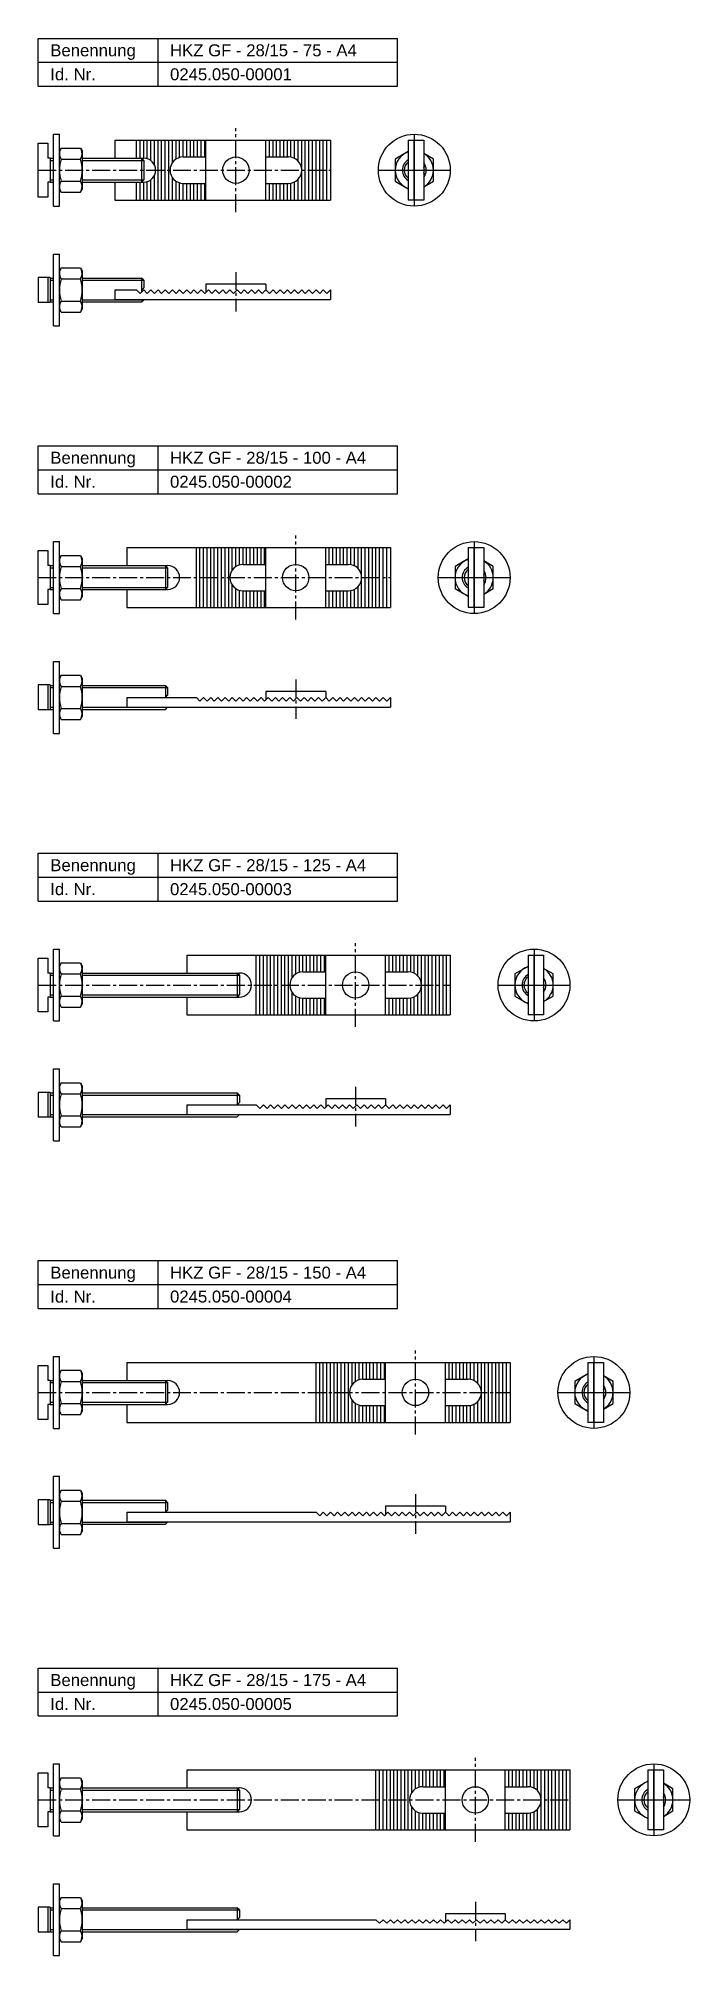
# Model space of a CAD drawing. Header units: millimetres. Extents: x 77 to 349, y 2136 to 2936.
import ezdxf

# ---------------------------------------------------------------- set-up
doc = ezdxf.new("R2010")
doc.units = ezdxf.units.MM
doc.header["$LTSCALE"] = 10
doc.linetypes.add('MITTE2', pattern=[1.125, 0.75, -0.125, 0.125, -0.125])
doc.layers.add('HALFEN', color=2, linetype='CONTINUOUS')
doc.styles.add('ARIAL50', font='ARIAL.TTF', dxfattribs={"height": 5})

msp = doc.modelspace()

# ---------------------------------------------------------------- linework, layer by layer
at = {"layer": 'HALFEN'}
for p, q in [((77.25, 2936.25), (227.25, 2936.25)), ((77.25, 2916.25), (77.25, 2936.25)), ((127.25, 2916.25), (127.25, 2936.25)), ((227.25, 2916.25), (227.25, 2936.25)), ((77.25, 2926.25), (227.25, 2926.25)), ((77.25, 2916.25), (227.25, 2916.25)), ((83.55, 2896.25), (86.05, 2896.25)), ((83.55, 2866.25), (83.55, 2896.25)), ((86.05, 2866.25), (86.05, 2896.25)), ((77.25, 2870), (77.25, 2892.5)), ((77.25, 2892.5), (81.25, 2892.5)), ((81.25, 2892.5), (81.25, 2886.25)), ((86.77, 2890.49), (86.05, 2889.25)), ((86.77, 2890.49), (94.83, 2890.49)), ((94.83, 2890.49), (95.55, 2889.25)), ((95.55, 2889.25), (95.55, 2873.25)), ((109.25, 2893.75), (199.25, 2893.75)), ((109.25, 2893.75), (109.25, 2886.25)), ((118.25, 2886.25), (118.25, 2893.75)), ((119.75, 2886.25), (119.75, 2893.75)), ((121.25, 2886.25), (121.25, 2893.75)), ((122.75, 2886.02), (122.75, 2893.75)), ((124.25, 2885.25), (124.25, 2893.75)), ((125.75, 2883.43), (125.75, 2893.75)), ((127.25, 2868.75), (127.25, 2893.75)), ((128.75, 2868.75), (128.75, 2893.75)), ((130.25, 2868.75), (130.25, 2893.75)), ((131.75, 2868.75), (131.75, 2893.75)), ((133.25, 2884.41), (133.25, 2893.75)), ((134.75, 2885.86), (134.75, 2893.75)), ((136.25, 2886.54), (136.25, 2893.75)), ((137.75, 2886.75), (137.75, 2893.75)), ((139.25, 2886.75), (139.25, 2893.75)), ((140.75, 2886.75), (140.75, 2893.75)), ((142.25, 2886.75), (142.25, 2893.75)), ((143.75, 2886.75), (143.75, 2893.75)), ((145.25, 2886.75), (145.25, 2893.75)), ((146.75, 2886.75), (146.75, 2893.75)), ((147.25, 2868.75), (147.25, 2893.75)), ((172.25, 2868.75), (172.25, 2893.75)), ((173.75, 2886.75), (173.75, 2893.75)), ((175.25, 2886.75), (175.25, 2893.75)), ((176.75, 2886.75), (176.75, 2893.75)), ((178.25, 2886.75), (178.25, 2893.75)), ((179.75, 2886.75), (179.75, 2893.75)), ((181.25, 2886.75), (181.25, 2893.75)), ((182.75, 2886.66), (182.75, 2893.75)), ((184.25, 2886.15), (184.25, 2893.75)), ((185.75, 2885.02), (185.75, 2893.75)), ((187.25, 2868.75), (187.25, 2893.75)), ((188.75, 2868.75), (188.75, 2893.75)), ((190.25, 2868.75), (190.25, 2893.75)), ((191.75, 2868.75), (191.75, 2893.75)), ((193.25, 2868.75), (193.25, 2893.75)), ((194.75, 2868.75), (194.75, 2893.75)), ((196.25, 2868.75), (196.25, 2893.75)), ((197.75, 2868.75), (197.75, 2893.75)), ((199.25, 2893.75), (199.25, 2868.75)), ((231.75, 2893.75), (231.75, 2868.75)), ((231.75, 2893.75), (238.25, 2893.75)), ((234.25, 2868.75), (234.25, 2893.75)), ((238.25, 2893.75), (238.25, 2868.75)), ((82.25, 2886.25), (81.25, 2886.25)), ((82.25, 2886.25), (82.25, 2876.25)), ((82.25, 2886.25), (83.55, 2886.25)), ((86.77, 2885.87), (94.83, 2885.87)), ((95.55, 2886.25), (121.25, 2886.25)), ((121.25, 2885.33), (120.33, 2886.25)), ((120.33, 2886.25), (120.33, 2876.25)), ((121.25, 2885.33), (121.25, 2877.17)), ((137.75, 2886.75), (147.25, 2886.75)), ((172.25, 2886.75), (181.75, 2886.75)), ((82.25, 2876.25), (81.25, 2876.25)), ((81.25, 2876.25), (81.25, 2870)), ((82.25, 2876.25), (83.55, 2876.25)), ((86.77, 2872.01), (86.05, 2873.25)), ((86.77, 2876.63), (94.83, 2876.63)), ((86.77, 2872.01), (94.83, 2872.01)), ((94.83, 2872.01), (95.55, 2873.25)), ((95.55, 2876.25), (121.25, 2876.25)), ((109.25, 2876.25), (109.25, 2868.75)), ((118.25, 2868.75), (118.25, 2876.25)), ((119.75, 2868.75), (119.75, 2876.25)), ((120.33, 2876.25), (121.25, 2877.17)), ((121.25, 2868.75), (121.25, 2876.25)), ((122.75, 2868.75), (122.75, 2876.48)), ((124.25, 2868.75), (124.25, 2877.25)), ((125.75, 2868.75), (125.75, 2879.07)), ((133.25, 2868.75), (133.25, 2878.09)), ((134.75, 2868.75), (134.75, 2876.64)), ((136.25, 2868.75), (136.25, 2875.96)), ((137.75, 2875.75), (147.25, 2875.75)), ((137.75, 2868.75), (137.75, 2875.75)), ((139.25, 2868.75), (139.25, 2875.75)), ((140.75, 2868.75), (140.75, 2875.75)), ((142.25, 2868.75), (142.25, 2875.75)), ((143.75, 2868.75), (143.75, 2875.75)), ((145.25, 2868.75), (145.25, 2875.75)), ((146.75, 2868.75), (146.75, 2875.75)), ((172.25, 2875.75), (181.75, 2875.75)), ((173.75, 2868.75), (173.75, 2875.75)), ((175.25, 2868.75), (175.25, 2875.75)), ((176.75, 2868.75), (176.75, 2875.75)), ((178.25, 2868.75), (178.25, 2875.75)), ((179.75, 2868.75), (179.75, 2875.75)), ((181.25, 2868.75), (181.25, 2875.75)), ((182.75, 2868.75), (182.75, 2875.84)), ((184.25, 2868.75), (184.25, 2876.35)), ((185.75, 2868.75), (185.75, 2877.48)), ((81.25, 2870), (77.25, 2870)), ((83.55, 2866.25), (86.05, 2866.25)), ((109.25, 2868.75), (199.25, 2868.75)), ((238.25, 2868.75), (231.75, 2868.75)), ((83.55, 2816.25), (83.55, 2846.25)), ((83.55, 2846.25), (86.05, 2846.25)), ((86.05, 2816.25), (86.05, 2846.25)), ((86.77, 2840.49), (86.05, 2839.25)), ((86.77, 2840.49), (94.83, 2840.49)), ((94.83, 2840.49), (95.55, 2839.25)), ((82.25, 2836.45), (77.25, 2836.45)), ((77.25, 2836.45), (77.25, 2826.05)), ((81.25, 2836.45), (81.25, 2826.05)), ((82.25, 2836.45), (82.25, 2826.05)), ((82.25, 2836.25), (83.55, 2836.25)), ((86.77, 2835.87), (94.83, 2835.87)), ((95.55, 2839.25), (95.55, 2823.25)), ((95.55, 2836.25), (120.33, 2836.25)), ((120.33, 2836.25), (120.33, 2830.33)), ((121.25, 2835.33), (120.33, 2836.25)), ((120.33, 2831.25), (121.25, 2832.17)), ((121.25, 2835.33), (121.25, 2832.17)), ((172.25, 2833.75), (147.25, 2833.75)), ((147.25, 2833.75), (147.25, 2830.25)), ((172.25, 2833.75), (172.25, 2831.25)), ((82.25, 2826.05), (77.25, 2826.05)), ((82.25, 2826.25), (83.55, 2826.25)), ((86.77, 2826.63), (94.83, 2826.63)), ((95.55, 2826.25), (120.33, 2826.25)), ((109.25, 2831.25), (118.25, 2831.25)), ((109.25, 2831.25), (109.25, 2827.25)), ((109.25, 2827.25), (199.25, 2827.25)), ((119.75, 2829.75), (118.25, 2831.25)), ((121.25, 2831.25), (119.75, 2829.75)), ((120.33, 2826.25), (121.25, 2827.17)), ((122.75, 2829.75), (121.25, 2831.25)), ((121.25, 2827.17), (121.25, 2827.25)), ((124.25, 2831.25), (122.75, 2829.75)), ((125.75, 2829.75), (124.25, 2831.25)), ((127.25, 2831.25), (125.75, 2829.75)), ((128.75, 2829.75), (127.25, 2831.25)), ((130.25, 2831.25), (128.75, 2829.75)), ((131.75, 2829.75), (130.25, 2831.25)), ((133.25, 2831.25), (131.75, 2829.75)), ((134.75, 2829.75), (133.25, 2831.25)), ((136.25, 2831.25), (134.75, 2829.75)), ((137.75, 2829.75), (136.25, 2831.25)), ((139.25, 2831.25), (137.75, 2829.75)), ((140.75, 2829.75), (139.25, 2831.25)), ((142.25, 2831.25), (140.75, 2829.75)), ((143.75, 2829.75), (142.25, 2831.25)), ((145.25, 2831.25), (143.75, 2829.75)), ((146.75, 2829.75), (145.25, 2831.25)), ((148.25, 2831.25), (146.75, 2829.75)), ((149.75, 2829.75), (148.25, 2831.25)), ((151.25, 2831.25), (149.75, 2829.75)), ((152.75, 2829.75), (151.25, 2831.25)), ((154.25, 2831.25), (152.75, 2829.75)), ((155.75, 2829.75), (154.25, 2831.25)), ((157.25, 2831.25), (155.75, 2829.75)), ((158.75, 2829.75), (157.25, 2831.25)), ((160.25, 2831.25), (158.75, 2829.75)), ((161.75, 2829.75), (160.25, 2831.25)), ((163.25, 2831.25), (161.75, 2829.75)), ((164.75, 2829.75), (163.25, 2831.25)), ((166.25, 2831.25), (164.75, 2829.75)), ((167.75, 2829.75), (166.25, 2831.25)), ((169.25, 2831.25), (167.75, 2829.75)), ((170.75, 2829.75), (169.25, 2831.25)), ((172.25, 2831.25), (170.75, 2829.75)), ((173.75, 2829.75), (172.25, 2831.25)), ((175.25, 2831.25), (173.75, 2829.75)), ((176.75, 2829.75), (175.25, 2831.25)), ((178.25, 2831.25), (176.75, 2829.75)), ((179.75, 2829.75), (178.25, 2831.25)), ((181.25, 2831.25), (179.75, 2829.75)), ((182.75, 2829.75), (181.25, 2831.25)), ((184.25, 2831.25), (182.75, 2829.75)), ((185.75, 2829.75), (184.25, 2831.25)), ((187.25, 2831.25), (185.75, 2829.75)), ((188.75, 2829.75), (187.25, 2831.25)), ((190.25, 2831.25), (188.75, 2829.75)), ((191.75, 2829.75), (190.25, 2831.25)), ((193.25, 2831.25), (191.75, 2829.75)), ((194.75, 2829.75), (193.25, 2831.25)), ((196.25, 2831.25), (194.75, 2829.75)), ((197.75, 2829.75), (196.25, 2831.25)), ((199.25, 2831.25), (197.75, 2829.75)), ((199.25, 2831.25), (199.25, 2827.25)), ((83.55, 2816.25), (86.05, 2816.25)), ((86.77, 2822.01), (86.05, 2823.25)), ((86.77, 2822.01), (94.83, 2822.01)), ((94.83, 2822.01), (95.55, 2823.25)), ((77.25, 2766.25), (227.25, 2766.25)), ((77.25, 2746.25), (77.25, 2766.25)), ((127.25, 2746.25), (127.25, 2766.25)), ((227.25, 2746.25), (227.25, 2766.25)), ((77.25, 2756.25), (227.25, 2756.25)), ((77.25, 2746.25), (227.25, 2746.25)), ((77.25, 2700), (77.25, 2722.5)), ((77.25, 2722.5), (81.25, 2722.5)), ((81.25, 2722.5), (81.25, 2716.25)), ((83.55, 2696.25), (83.55, 2726.25)), ((83.55, 2726.25), (86.05, 2726.25)), ((86.05, 2696.25), (86.05, 2726.25)), ((86.77, 2720.49), (86.05, 2719.25)), ((86.77, 2720.49), (94.83, 2720.49)), ((94.83, 2720.49), (95.55, 2719.25)), ((114.25, 2723.75), (224.25, 2723.75)), ((114.25, 2723.75), (114.25, 2716.25)), ((143.25, 2698.75), (143.25, 2723.75)), ((144.75, 2698.75), (144.75, 2723.75)), ((146.25, 2698.75), (146.25, 2723.75)), ((147.75, 2698.75), (147.75, 2723.75)), ((149.25, 2698.75), (149.25, 2723.75)), ((150.75, 2698.75), (150.75, 2723.75)), ((152.25, 2698.75), (152.25, 2723.75)), ((153.75, 2698.75), (153.75, 2723.75)), ((155.25, 2698.75), (155.25, 2723.75)), ((156.75, 2698.75), (156.75, 2723.75)), ((158.25, 2714.41), (158.25, 2723.75)), ((159.75, 2715.86), (159.75, 2723.75)), ((161.25, 2716.54), (161.25, 2723.75)), ((162.75, 2716.75), (162.75, 2723.75)), ((164.25, 2716.75), (164.25, 2723.75)), ((165.75, 2716.75), (165.75, 2723.75)), ((167.25, 2716.75), (167.25, 2723.75)), ((168.75, 2716.75), (168.75, 2723.75)), ((170.25, 2716.75), (170.25, 2723.75)), ((171.75, 2716.75), (171.75, 2723.75)), ((172.25, 2698.75), (172.25, 2723.75)), ((197.25, 2698.75), (197.25, 2723.75)), ((198.75, 2716.75), (198.75, 2723.75)), ((200.25, 2716.75), (200.25, 2723.75)), ((201.75, 2716.75), (201.75, 2723.75)), ((203.25, 2716.75), (203.25, 2723.75)), ((204.75, 2716.75), (204.75, 2723.75)), ((206.25, 2716.75), (206.25, 2723.75)), ((207.75, 2716.66), (207.75, 2723.75)), ((209.25, 2716.15), (209.25, 2723.75)), ((210.75, 2715.02), (210.75, 2723.75)), ((212.25, 2698.75), (212.25, 2723.75)), ((213.75, 2698.75), (213.75, 2723.75)), ((215.25, 2698.75), (215.25, 2723.75)), ((216.75, 2698.75), (216.75, 2723.75)), ((218.25, 2698.75), (218.25, 2723.75)), ((219.75, 2698.75), (219.75, 2723.75)), ((221.25, 2698.75), (221.25, 2723.75)), ((222.75, 2698.75), (222.75, 2723.75)), ((224.25, 2723.75), (224.25, 2698.75)), ((256.75, 2723.75), (263.25, 2723.75)), ((256.75, 2723.75), (256.75, 2698.75)), ((259.25, 2698.75), (259.25, 2723.75)), ((263.25, 2723.75), (263.25, 2698.75)), ((82.25, 2716.25), (81.25, 2716.25)), ((82.25, 2716.25), (83.55, 2716.25)), ((82.25, 2716.25), (82.25, 2706.25)), ((86.77, 2715.87), (94.83, 2715.87)), ((95.55, 2719.25), (95.55, 2703.25)), ((95.55, 2716.25), (131.25, 2716.25)), ((131.25, 2715.33), (130.33, 2716.25)), ((130.33, 2716.25), (130.33, 2706.25)), ((131.25, 2715.33), (131.25, 2707.17)), ((162.75, 2716.75), (172.25, 2716.75)), ((197.25, 2716.75), (206.75, 2716.75)), ((81.25, 2706.25), (81.25, 2700)), ((82.25, 2706.25), (81.25, 2706.25)), ((82.25, 2706.25), (83.55, 2706.25)), ((86.77, 2706.63), (94.83, 2706.63)), ((95.55, 2706.25), (131.25, 2706.25)), ((114.25, 2706.25), (114.25, 2698.75)), ((130.33, 2706.25), (131.25, 2707.17)), ((158.25, 2698.75), (158.25, 2708.09)), ((159.75, 2698.75), (159.75, 2706.64)), ((161.25, 2698.75), (161.25, 2705.96)), ((162.75, 2705.75), (172.25, 2705.75)), ((162.75, 2698.75), (162.75, 2705.75)), ((164.25, 2698.75), (164.25, 2705.75)), ((165.75, 2698.75), (165.75, 2705.75)), ((167.25, 2698.75), (167.25, 2705.75)), ((168.75, 2698.75), (168.75, 2705.75)), ((170.25, 2698.75), (170.25, 2705.75)), ((171.75, 2698.75), (171.75, 2705.75)), ((197.25, 2705.75), (206.75, 2705.75)), ((198.75, 2698.75), (198.75, 2705.75)), ((200.25, 2698.75), (200.25, 2705.75)), ((201.75, 2698.75), (201.75, 2705.75)), ((203.25, 2698.75), (203.25, 2705.75)), ((204.75, 2698.75), (204.75, 2705.75)), ((206.25, 2698.75), (206.25, 2705.75)), ((207.75, 2698.75), (207.75, 2705.84)), ((209.25, 2698.75), (209.25, 2706.35)), ((210.75, 2698.75), (210.75, 2707.48)), ((81.25, 2700), (77.25, 2700)), ((83.55, 2696.25), (86.05, 2696.25)), ((86.77, 2702.01), (86.05, 2703.25)), ((86.77, 2702.01), (94.83, 2702.01)), ((94.83, 2702.01), (95.55, 2703.25)), ((114.25, 2698.75), (224.25, 2698.75)), ((263.25, 2698.75), (256.75, 2698.75)), ((83.55, 2646.25), (83.55, 2676.25)), ((83.55, 2676.25), (86.05, 2676.25)), ((86.05, 2646.25), (86.05, 2676.25)), ((77.25, 2666.45), (77.25, 2656.05)), ((82.25, 2666.45), (77.25, 2666.45)), ((81.25, 2666.45), (81.25, 2656.05)), ((82.25, 2666.45), (82.25, 2656.05)), ((82.25, 2666.25), (83.55, 2666.25)), ((86.77, 2670.49), (86.05, 2669.25)), ((86.77, 2670.49), (94.83, 2670.49)), ((86.77, 2665.87), (94.83, 2665.87)), ((94.83, 2670.49), (95.55, 2669.25)), ((95.55, 2669.25), (95.55, 2653.25)), ((95.55, 2666.25), (130.33, 2666.25)), ((130.33, 2666.25), (130.33, 2661.25)), ((131.25, 2665.33), (130.33, 2666.25)), ((131.25, 2665.33), (131.25, 2662.17)), ((82.25, 2656.05), (77.25, 2656.05)), ((82.25, 2656.25), (83.55, 2656.25)), ((86.77, 2656.63), (94.83, 2656.63)), ((95.55, 2656.25), (130.33, 2656.25)), ((114.25, 2661.25), (143.25, 2661.25)), ((114.25, 2661.25), (114.25, 2657.25)), ((114.25, 2657.25), (224.25, 2657.25)), ((130.33, 2661.25), (131.25, 2662.17)), ((130.33, 2656.25), (131.25, 2657.17)), ((131.25, 2657.17), (131.25, 2657.25)), ((144.75, 2659.75), (143.25, 2661.25)), ((146.25, 2661.25), (144.75, 2659.75)), ((147.75, 2659.75), (146.25, 2661.25)), ((149.25, 2661.25), (147.75, 2659.75)), ((150.75, 2659.75), (149.25, 2661.25)), ((152.25, 2661.25), (150.75, 2659.75)), ((153.75, 2659.75), (152.25, 2661.25)), ((155.25, 2661.25), (153.75, 2659.75)), ((156.75, 2659.75), (155.25, 2661.25)), ((158.25, 2661.25), (156.75, 2659.75)), ((159.75, 2659.75), (158.25, 2661.25)), ((161.25, 2661.25), (159.75, 2659.75)), ((162.75, 2659.75), (161.25, 2661.25)), ((164.25, 2661.25), (162.75, 2659.75)), ((165.75, 2659.75), (164.25, 2661.25)), ((167.25, 2661.25), (165.75, 2659.75)), ((168.75, 2659.75), (167.25, 2661.25)), ((170.25, 2661.25), (168.75, 2659.75)), ((171.75, 2659.75), (170.25, 2661.25)), ((173.25, 2661.25), (171.75, 2659.75)), ((197.25, 2663.75), (172.25, 2663.75)), ((172.25, 2663.75), (172.25, 2660.25)), ((174.75, 2659.75), (173.25, 2661.25)), ((176.25, 2661.25), (174.75, 2659.75)), ((177.75, 2659.75), (176.25, 2661.25)), ((179.25, 2661.25), (177.75, 2659.75)), ((180.75, 2659.75), (179.25, 2661.25)), ((182.25, 2661.25), (180.75, 2659.75)), ((183.75, 2659.75), (182.25, 2661.25)), ((185.25, 2661.25), (183.75, 2659.75)), ((186.75, 2659.75), (185.25, 2661.25)), ((188.25, 2661.25), (186.75, 2659.75)), ((189.75, 2659.75), (188.25, 2661.25)), ((191.25, 2661.25), (189.75, 2659.75)), ((192.75, 2659.75), (191.25, 2661.25)), ((194.25, 2661.25), (192.75, 2659.75)), ((195.75, 2659.75), (194.25, 2661.25)), ((197.25, 2661.25), (195.75, 2659.75)), ((197.25, 2663.75), (197.25, 2661.25)), ((198.75, 2659.75), (197.25, 2661.25)), ((200.25, 2661.25), (198.75, 2659.75)), ((201.75, 2659.75), (200.25, 2661.25)), ((203.25, 2661.25), (201.75, 2659.75)), ((204.75, 2659.75), (203.25, 2661.25)), ((206.25, 2661.25), (204.75, 2659.75)), ((207.75, 2659.75), (206.25, 2661.25)), ((209.25, 2661.25), (207.75, 2659.75)), ((210.75, 2659.75), (209.25, 2661.25)), ((212.25, 2661.25), (210.75, 2659.75)), ((213.75, 2659.75), (212.25, 2661.25)), ((215.25, 2661.25), (213.75, 2659.75)), ((216.75, 2659.75), (215.25, 2661.25)), ((218.25, 2661.25), (216.75, 2659.75)), ((219.75, 2659.75), (218.25, 2661.25)), ((221.25, 2661.25), (219.75, 2659.75)), ((222.75, 2659.75), (221.25, 2661.25)), ((224.25, 2661.25), (222.75, 2659.75)), ((224.25, 2661.25), (224.25, 2657.25)), ((86.77, 2652.01), (86.05, 2653.25)), ((86.77, 2652.01), (94.83, 2652.01)), ((94.83, 2652.01), (95.55, 2653.25)), ((83.55, 2646.25), (86.05, 2646.25)), ((77.25, 2596.25), (227.25, 2596.25)), ((77.25, 2576.25), (77.25, 2596.25)), ((127.25, 2576.25), (127.25, 2596.25)), ((227.25, 2576.25), (227.25, 2596.25)), ((77.25, 2586.25), (227.25, 2586.25)), ((77.25, 2576.25), (227.25, 2576.25)), ((77.25, 2552.5), (81.25, 2552.5)), ((77.25, 2530), (77.25, 2552.5)), ((81.25, 2552.5), (81.25, 2546.25)), ((83.55, 2556.25), (86.05, 2556.25)), ((83.55, 2526.25), (83.55, 2556.25)), ((86.05, 2526.25), (86.05, 2556.25)), ((139.25, 2553.75), (249.25, 2553.75)), ((139.25, 2553.75), (139.25, 2546.25)), ((168.25, 2528.75), (168.25, 2553.75)), ((169.75, 2528.75), (169.75, 2553.75)), ((171.25, 2528.75), (171.25, 2553.75)), ((172.75, 2528.75), (172.75, 2553.75)), ((174.25, 2528.75), (174.25, 2553.75)), ((175.75, 2528.75), (175.75, 2553.75)), ((177.25, 2528.75), (177.25, 2553.75)), ((178.75, 2528.75), (178.75, 2553.75)), ((180.25, 2528.75), (180.25, 2553.75)), ((181.75, 2528.75), (181.75, 2553.75)), ((183.25, 2544.41), (183.25, 2553.75)), ((184.75, 2545.86), (184.75, 2553.75)), ((186.25, 2546.54), (186.25, 2553.75)), ((187.75, 2546.75), (187.75, 2553.75)), ((189.25, 2546.75), (189.25, 2553.75)), ((190.75, 2546.75), (190.75, 2553.75)), ((192.25, 2546.75), (192.25, 2553.75)), ((193.75, 2546.75), (193.75, 2553.75)), ((195.25, 2546.75), (195.25, 2553.75)), ((196.75, 2546.75), (196.75, 2553.75)), ((197.25, 2528.75), (197.25, 2553.75)), ((222.25, 2528.75), (222.25, 2553.75)), ((223.75, 2546.75), (223.75, 2553.75)), ((225.25, 2546.75), (225.25, 2553.75)), ((226.75, 2546.75), (226.75, 2553.75)), ((228.25, 2546.75), (228.25, 2553.75)), ((229.75, 2546.75), (229.75, 2553.75)), ((231.25, 2546.75), (231.25, 2553.75)), ((232.75, 2546.66), (232.75, 2553.75)), ((234.25, 2546.15), (234.25, 2553.75)), ((235.75, 2545.02), (235.75, 2553.75)), ((237.25, 2528.75), (237.25, 2553.75)), ((238.75, 2528.75), (238.75, 2553.75)), ((240.25, 2528.75), (240.25, 2553.75)), ((241.75, 2528.75), (241.75, 2553.75)), ((243.25, 2528.75), (243.25, 2553.75)), ((244.75, 2528.75), (244.75, 2553.75)), ((246.25, 2528.75), (246.25, 2553.75)), ((247.75, 2528.75), (247.75, 2553.75)), ((249.25, 2553.75), (249.25, 2528.75)), ((281.75, 2553.75), (288.25, 2553.75)), ((281.75, 2553.75), (281.75, 2528.75)), ((284.25, 2528.75), (284.25, 2553.75)), ((288.25, 2553.75), (288.25, 2528.75)), ((82.25, 2546.25), (81.25, 2546.25)), ((82.25, 2546.25), (83.55, 2546.25)), ((82.25, 2546.25), (82.25, 2536.25)), ((86.77, 2550.49), (86.05, 2549.25)), ((86.77, 2550.49), (94.83, 2550.49)), ((86.77, 2545.87), (94.83, 2545.87)), ((94.83, 2550.49), (95.55, 2549.25)), ((95.55, 2549.25), (95.55, 2533.25)), ((95.55, 2546.25), (161.25, 2546.25)), ((161.25, 2545.33), (160.33, 2546.25)), ((160.33, 2546.25), (160.33, 2536.25)), ((161.25, 2545.33), (161.25, 2537.17)), ((187.75, 2546.75), (197.25, 2546.75)), ((222.25, 2546.75), (231.75, 2546.75)), ((81.25, 2536.25), (81.25, 2530)), ((82.25, 2536.25), (81.25, 2536.25)), ((82.25, 2536.25), (83.55, 2536.25)), ((86.77, 2536.63), (94.83, 2536.63)), ((95.55, 2536.25), (161.25, 2536.25)), ((139.25, 2536.25), (139.25, 2528.75)), ((160.33, 2536.25), (161.25, 2537.17)), ((183.25, 2528.75), (183.25, 2538.09)), ((184.75, 2528.75), (184.75, 2536.64)), ((234.25, 2528.75), (234.25, 2536.35)), ((235.75, 2528.75), (235.75, 2537.48)), ((81.25, 2530), (77.25, 2530)), ((86.77, 2532.01), (86.05, 2533.25)), ((86.77, 2532.01), (94.83, 2532.01)), ((94.83, 2532.01), (95.55, 2533.25)), ((139.25, 2528.75), (249.25, 2528.75)), ((186.25, 2528.75), (186.25, 2535.96)), ((187.75, 2535.75), (197.25, 2535.75)), ((187.75, 2528.75), (187.75, 2535.75)), ((189.25, 2528.75), (189.25, 2535.75)), ((190.75, 2528.75), (190.75, 2535.75)), ((192.25, 2528.75), (192.25, 2535.75)), ((193.75, 2528.75), (193.75, 2535.75)), ((195.25, 2528.75), (195.25, 2535.75)), ((196.75, 2528.75), (196.75, 2535.75)), ((222.25, 2535.75), (231.75, 2535.75)), ((223.75, 2528.75), (223.75, 2535.75)), ((225.25, 2528.75), (225.25, 2535.75)), ((226.75, 2528.75), (226.75, 2535.75)), ((228.25, 2528.75), (228.25, 2535.75)), ((229.75, 2528.75), (229.75, 2535.75)), ((231.25, 2528.75), (231.25, 2535.75)), ((232.75, 2528.75), (232.75, 2535.84)), ((288.25, 2528.75), (281.75, 2528.75)), ((83.55, 2526.25), (86.05, 2526.25)), ((83.55, 2476.25), (83.55, 2506.25)), ((83.55, 2506.25), (86.05, 2506.25)), ((86.05, 2476.25), (86.05, 2506.25)), ((77.25, 2496.45), (77.25, 2486.05)), ((82.25, 2496.45), (77.25, 2496.45)), ((81.25, 2496.45), (81.25, 2486.05)), ((82.25, 2496.45), (82.25, 2486.05)), ((82.25, 2496.25), (83.55, 2496.25)), ((86.77, 2500.49), (86.05, 2499.25)), ((86.77, 2500.49), (94.83, 2500.49)), ((94.83, 2500.49), (95.55, 2499.25)), ((95.55, 2499.25), (95.55, 2483.25)), ((95.55, 2496.25), (160.33, 2496.25)), ((160.33, 2496.25), (160.33, 2491.25)), ((161.25, 2495.33), (160.33, 2496.25)), ((86.77, 2495.87), (94.83, 2495.87)), ((139.25, 2491.25), (168.25, 2491.25)), ((139.25, 2491.25), (139.25, 2487.25)), ((160.33, 2491.25), (161.25, 2492.17)), ((161.25, 2495.33), (161.25, 2492.17)), ((169.75, 2489.75), (168.25, 2491.25)), ((171.25, 2491.25), (169.75, 2489.75)), ((172.75, 2489.75), (171.25, 2491.25)), ((174.25, 2491.25), (172.75, 2489.75)), ((175.75, 2489.75), (174.25, 2491.25)), ((177.25, 2491.25), (175.75, 2489.75)), ((178.75, 2489.75), (177.25, 2491.25)), ((180.25, 2491.25), (178.75, 2489.75)), ((181.75, 2489.75), (180.25, 2491.25)), ((183.25, 2491.25), (181.75, 2489.75)), ((184.75, 2489.75), (183.25, 2491.25)), ((186.25, 2491.25), (184.75, 2489.75)), ((187.75, 2489.75), (186.25, 2491.25)), ((189.25, 2491.25), (187.75, 2489.75)), ((190.75, 2489.75), (189.25, 2491.25)), ((192.25, 2491.25), (190.75, 2489.75)), ((193.75, 2489.75), (192.25, 2491.25)), ((195.25, 2491.25), (193.75, 2489.75)), ((196.75, 2489.75), (195.25, 2491.25)), ((198.25, 2491.25), (196.75, 2489.75)), ((222.25, 2493.75), (197.25, 2493.75)), ((197.25, 2493.75), (197.25, 2490.25)), ((199.75, 2489.75), (198.25, 2491.25)), ((201.25, 2491.25), (199.75, 2489.75)), ((202.75, 2489.75), (201.25, 2491.25)), ((204.25, 2491.25), (202.75, 2489.75)), ((205.75, 2489.75), (204.25, 2491.25)), ((207.25, 2491.25), (205.75, 2489.75)), ((208.75, 2489.75), (207.25, 2491.25)), ((210.25, 2491.25), (208.75, 2489.75)), ((211.75, 2489.75), (210.25, 2491.25)), ((213.25, 2491.25), (211.75, 2489.75)), ((214.75, 2489.75), (213.25, 2491.25)), ((216.25, 2491.25), (214.75, 2489.75)), ((217.75, 2489.75), (216.25, 2491.25)), ((219.25, 2491.25), (217.75, 2489.75)), ((220.75, 2489.75), (219.25, 2491.25)), ((222.25, 2491.25), (220.75, 2489.75)), ((222.25, 2493.75), (222.25, 2491.25)), ((223.75, 2489.75), (222.25, 2491.25)), ((225.25, 2491.25), (223.75, 2489.75)), ((226.75, 2489.75), (225.25, 2491.25)), ((228.25, 2491.25), (226.75, 2489.75)), ((229.75, 2489.75), (228.25, 2491.25)), ((231.25, 2491.25), (229.75, 2489.75)), ((232.75, 2489.75), (231.25, 2491.25)), ((234.25, 2491.25), (232.75, 2489.75)), ((235.75, 2489.75), (234.25, 2491.25)), ((237.25, 2491.25), (235.75, 2489.75)), ((238.75, 2489.75), (237.25, 2491.25)), ((240.25, 2491.25), (238.75, 2489.75)), ((241.75, 2489.75), (240.25, 2491.25)), ((243.25, 2491.25), (241.75, 2489.75)), ((244.75, 2489.75), (243.25, 2491.25)), ((246.25, 2491.25), (244.75, 2489.75)), ((247.75, 2489.75), (246.25, 2491.25)), ((249.25, 2491.25), (247.75, 2489.75)), ((249.25, 2491.25), (249.25, 2487.25)), ((82.25, 2486.05), (77.25, 2486.05)), ((82.25, 2486.25), (83.55, 2486.25)), ((86.77, 2482.01), (86.05, 2483.25)), ((86.77, 2486.63), (94.83, 2486.63)), ((86.77, 2482.01), (94.83, 2482.01)), ((94.83, 2482.01), (95.55, 2483.25)), ((95.55, 2486.25), (160.33, 2486.25)), ((139.25, 2487.25), (249.25, 2487.25)), ((160.33, 2486.25), (161.25, 2487.17)), ((161.25, 2487.17), (161.25, 2487.25)), ((83.55, 2476.25), (86.05, 2476.25)), ((77.25, 2426.25), (227.25, 2426.25)), ((77.25, 2406.25), (77.25, 2426.25)), ((127.25, 2406.25), (127.25, 2426.25)), ((227.25, 2406.25), (227.25, 2426.25)), ((77.25, 2416.25), (227.25, 2416.25)), ((77.25, 2406.25), (227.25, 2406.25)), ((83.55, 2386.25), (86.05, 2386.25)), ((83.55, 2356.25), (83.55, 2386.25)), ((86.05, 2356.25), (86.05, 2386.25)), ((77.25, 2360), (77.25, 2382.5)), ((77.25, 2382.5), (81.25, 2382.5)), ((81.25, 2382.5), (81.25, 2376.25)), ((82.25, 2376.25), (81.25, 2376.25)), ((82.25, 2376.25), (82.25, 2366.25)), ((82.25, 2376.25), (83.55, 2376.25)), ((86.77, 2380.49), (86.05, 2379.25)), ((86.77, 2380.49), (94.83, 2380.49)), ((94.83, 2380.49), (95.55, 2379.25)), ((95.55, 2379.25), (95.55, 2363.25)), ((95.55, 2376.25), (131.25, 2376.25)), ((114.25, 2383.75), (274.25, 2383.75)), ((114.25, 2383.75), (114.25, 2376.25)), ((130.33, 2376.25), (130.33, 2366.25)), ((131.25, 2375.33), (130.33, 2376.25)), ((193.25, 2358.75), (193.25, 2383.75)), ((194.75, 2358.75), (194.75, 2383.75)), ((196.25, 2358.75), (196.25, 2383.75)), ((197.75, 2358.75), (197.75, 2383.75)), ((199.25, 2358.75), (199.25, 2383.75)), ((200.75, 2358.75), (200.75, 2383.75)), ((202.25, 2358.75), (202.25, 2383.75)), ((203.75, 2358.75), (203.75, 2383.75)), ((205.25, 2358.75), (205.25, 2383.75)), ((206.75, 2358.75), (206.75, 2383.75)), ((208.25, 2374.41), (208.25, 2383.75)), ((209.75, 2375.86), (209.75, 2383.75)), ((211.25, 2376.54), (211.25, 2383.75)), ((212.75, 2376.75), (212.75, 2383.75)), ((212.75, 2376.75), (222.25, 2376.75)), ((214.25, 2376.75), (214.25, 2383.75)), ((215.75, 2376.75), (215.75, 2383.75)), ((217.25, 2376.75), (217.25, 2383.75)), ((218.75, 2376.75), (218.75, 2383.75)), ((220.25, 2376.75), (220.25, 2383.75)), ((221.75, 2376.75), (221.75, 2383.75)), ((222.25, 2358.75), (222.25, 2383.75)), ((247.25, 2358.75), (247.25, 2383.75)), ((247.25, 2376.75), (256.75, 2376.75)), ((248.75, 2376.75), (248.75, 2383.75)), ((250.25, 2376.75), (250.25, 2383.75)), ((251.75, 2376.75), (251.75, 2383.75)), ((253.25, 2376.75), (253.25, 2383.75)), ((254.75, 2376.75), (254.75, 2383.75)), ((256.25, 2376.75), (256.25, 2383.75)), ((257.75, 2376.66), (257.75, 2383.75)), ((259.25, 2376.15), (259.25, 2383.75)), ((260.75, 2375.02), (260.75, 2383.75)), ((262.25, 2358.75), (262.25, 2383.75)), ((263.75, 2358.75), (263.75, 2383.75)), ((265.25, 2358.75), (265.25, 2383.75)), ((266.75, 2358.75), (266.75, 2383.75)), ((268.25, 2358.75), (268.25, 2383.75)), ((269.75, 2358.75), (269.75, 2383.75)), ((271.25, 2358.75), (271.25, 2383.75)), ((272.75, 2358.75), (272.75, 2383.75)), ((274.25, 2383.75), (274.25, 2358.75)), ((306.75, 2383.75), (313.25, 2383.75)), ((306.75, 2383.75), (306.75, 2358.75)), ((309.25, 2358.75), (309.25, 2383.75)), ((313.25, 2383.75), (313.25, 2358.75)), ((86.77, 2375.87), (94.83, 2375.87)), ((131.25, 2375.33), (131.25, 2367.17)), ((208.25, 2358.75), (208.25, 2368.09)), ((81.25, 2360), (77.25, 2360)), ((82.25, 2366.25), (81.25, 2366.25)), ((81.25, 2366.25), (81.25, 2360)), ((82.25, 2366.25), (83.55, 2366.25)), ((86.77, 2362.01), (86.05, 2363.25)), ((86.77, 2366.63), (94.83, 2366.63)), ((86.77, 2362.01), (94.83, 2362.01)), ((94.83, 2362.01), (95.55, 2363.25)), ((95.55, 2366.25), (131.25, 2366.25)), ((114.25, 2366.25), (114.25, 2358.75)), ((130.33, 2366.25), (131.25, 2367.17)), ((209.75, 2358.75), (209.75, 2366.64)), ((211.25, 2358.75), (211.25, 2365.96)), ((212.75, 2365.75), (222.25, 2365.75)), ((212.75, 2358.75), (212.75, 2365.75)), ((214.25, 2358.75), (214.25, 2365.75)), ((215.75, 2358.75), (215.75, 2365.75)), ((217.25, 2358.75), (217.25, 2365.75)), ((218.75, 2358.75), (218.75, 2365.75)), ((220.25, 2358.75), (220.25, 2365.75)), ((221.75, 2358.75), (221.75, 2365.75)), ((247.25, 2365.75), (256.75, 2365.75)), ((248.75, 2358.75), (248.75, 2365.75)), ((250.25, 2358.75), (250.25, 2365.75)), ((251.75, 2358.75), (251.75, 2365.75)), ((253.25, 2358.75), (253.25, 2365.75)), ((254.75, 2358.75), (254.75, 2365.75)), ((256.25, 2358.75), (256.25, 2365.75)), ((257.75, 2358.75), (257.75, 2365.84)), ((259.25, 2358.75), (259.25, 2366.35)), ((260.75, 2358.75), (260.75, 2367.48)), ((83.55, 2356.25), (86.05, 2356.25)), ((114.25, 2358.75), (274.25, 2358.75)), ((313.25, 2358.75), (306.75, 2358.75)), ((83.55, 2306.25), (83.55, 2336.25)), ((83.55, 2336.25), (86.05, 2336.25)), ((86.05, 2306.25), (86.05, 2336.25)), ((86.77, 2330.49), (86.05, 2329.25)), ((86.77, 2330.49), (94.83, 2330.49)), ((94.83, 2330.49), (95.55, 2329.25)), ((95.55, 2329.25), (95.55, 2313.25)), ((82.25, 2326.45), (77.25, 2326.45)), ((77.25, 2326.45), (77.25, 2316.05)), ((81.25, 2326.45), (81.25, 2316.05)), ((82.25, 2326.45), (82.25, 2316.05)), ((82.25, 2326.25), (83.55, 2326.25)), ((86.77, 2325.87), (94.83, 2325.87)), ((95.55, 2326.25), (130.33, 2326.25)), ((114.25, 2321.25), (193.25, 2321.25)), ((114.25, 2321.25), (114.25, 2317.25)), ((130.33, 2326.25), (130.33, 2321.25)), ((131.25, 2325.33), (130.33, 2326.25)), ((130.33, 2321.25), (131.25, 2322.17)), ((131.25, 2325.33), (131.25, 2322.17)), ((194.75, 2319.75), (193.25, 2321.25)), ((196.25, 2321.25), (194.75, 2319.75)), ((197.75, 2319.75), (196.25, 2321.25)), ((199.25, 2321.25), (197.75, 2319.75)), ((200.75, 2319.75), (199.25, 2321.25)), ((202.25, 2321.25), (200.75, 2319.75)), ((203.75, 2319.75), (202.25, 2321.25)), ((205.25, 2321.25), (203.75, 2319.75)), ((206.75, 2319.75), (205.25, 2321.25)), ((208.25, 2321.25), (206.75, 2319.75)), ((209.75, 2319.75), (208.25, 2321.25)), ((211.25, 2321.25), (209.75, 2319.75)), ((212.75, 2319.75), (211.25, 2321.25)), ((214.25, 2321.25), (212.75, 2319.75)), ((215.75, 2319.75), (214.25, 2321.25)), ((217.25, 2321.25), (215.75, 2319.75)), ((218.75, 2319.75), (217.25, 2321.25)), ((220.25, 2321.25), (218.75, 2319.75)), ((221.75, 2319.75), (220.25, 2321.25)), ((223.25, 2321.25), (221.75, 2319.75)), ((247.25, 2323.75), (222.25, 2323.75)), ((222.25, 2323.75), (222.25, 2320.25)), ((224.75, 2319.75), (223.25, 2321.25)), ((226.25, 2321.25), (224.75, 2319.75)), ((227.75, 2319.75), (226.25, 2321.25)), ((229.25, 2321.25), (227.75, 2319.75)), ((230.75, 2319.75), (229.25, 2321.25)), ((232.25, 2321.25), (230.75, 2319.75)), ((233.75, 2319.75), (232.25, 2321.25)), ((235.25, 2321.25), (233.75, 2319.75)), ((236.75, 2319.75), (235.25, 2321.25)), ((238.25, 2321.25), (236.75, 2319.75)), ((239.75, 2319.75), (238.25, 2321.25)), ((241.25, 2321.25), (239.75, 2319.75)), ((242.75, 2319.75), (241.25, 2321.25)), ((244.25, 2321.25), (242.75, 2319.75)), ((245.75, 2319.75), (244.25, 2321.25)), ((247.25, 2321.25), (245.75, 2319.75)), ((247.25, 2323.75), (247.25, 2321.25)), ((248.75, 2319.75), (247.25, 2321.25)), ((250.25, 2321.25), (248.75, 2319.75)), ((251.75, 2319.75), (250.25, 2321.25)), ((253.25, 2321.25), (251.75, 2319.75)), ((254.75, 2319.75), (253.25, 2321.25)), ((256.25, 2321.25), (254.75, 2319.75)), ((257.75, 2319.75), (256.25, 2321.25)), ((259.25, 2321.25), (257.75, 2319.75)), ((260.75, 2319.75), (259.25, 2321.25)), ((262.25, 2321.25), (260.75, 2319.75)), ((263.75, 2319.75), (262.25, 2321.25)), ((265.25, 2321.25), (263.75, 2319.75)), ((266.75, 2319.75), (265.25, 2321.25)), ((268.25, 2321.25), (266.75, 2319.75)), ((269.75, 2319.75), (268.25, 2321.25)), ((271.25, 2321.25), (269.75, 2319.75)), ((272.75, 2319.75), (271.25, 2321.25)), ((274.25, 2321.25), (272.75, 2319.75)), ((274.25, 2321.25), (274.25, 2317.25)), ((82.25, 2316.05), (77.25, 2316.05)), ((82.25, 2316.25), (83.55, 2316.25)), ((86.77, 2312.01), (86.05, 2313.25)), ((86.77, 2316.63), (94.83, 2316.63)), ((86.77, 2312.01), (94.83, 2312.01)), ((94.83, 2312.01), (95.55, 2313.25)), ((95.55, 2316.25), (130.33, 2316.25)), ((114.25, 2317.25), (274.25, 2317.25)), ((130.33, 2316.25), (131.25, 2317.17)), ((131.25, 2317.17), (131.25, 2317.25)), ((83.55, 2306.25), (86.05, 2306.25)), ((77.25, 2256.25), (227.25, 2256.25)), ((77.25, 2236.25), (77.25, 2256.25)), ((127.25, 2236.25), (127.25, 2256.25)), ((227.25, 2236.25), (227.25, 2256.25)), ((77.25, 2246.25), (227.25, 2246.25)), ((77.25, 2236.25), (227.25, 2236.25)), ((83.55, 2186.25), (83.55, 2216.25)), ((83.55, 2216.25), (86.05, 2216.25)), ((86.05, 2186.25), (86.05, 2216.25)), ((77.25, 2212.5), (81.25, 2212.5)), ((77.25, 2190), (77.25, 2212.5)), ((81.25, 2212.5), (81.25, 2206.25)), ((86.77, 2210.49), (86.05, 2209.25)), ((86.77, 2210.49), (94.83, 2210.49)), ((94.83, 2210.49), (95.55, 2209.25)), ((95.55, 2209.25), (95.55, 2193.25)), ((139.25, 2213.75), (299.25, 2213.75)), ((139.25, 2213.75), (139.25, 2206.25)), ((218.25, 2188.75), (218.25, 2213.75)), ((219.75, 2188.75), (219.75, 2213.75)), ((221.25, 2188.75), (221.25, 2213.75)), ((222.75, 2188.75), (222.75, 2213.75)), ((224.25, 2188.75), (224.25, 2213.75)), ((225.75, 2188.75), (225.75, 2213.75)), ((227.25, 2188.75), (227.25, 2213.75)), ((228.75, 2188.75), (228.75, 2213.75)), ((230.25, 2188.75), (230.25, 2213.75)), ((231.75, 2188.75), (231.75, 2213.75)), ((233.25, 2204.41), (233.25, 2213.75)), ((234.75, 2205.86), (234.75, 2213.75)), ((236.25, 2206.54), (236.25, 2213.75)), ((237.75, 2206.75), (237.75, 2213.75)), ((239.25, 2206.75), (239.25, 2213.75)), ((240.75, 2206.75), (240.75, 2213.75)), ((242.25, 2206.75), (242.25, 2213.75)), ((243.75, 2206.75), (243.75, 2213.75)), ((245.25, 2206.75), (245.25, 2213.75)), ((246.75, 2206.75), (246.75, 2213.75)), ((247.25, 2188.75), (247.25, 2213.75)), ((272.25, 2188.75), (272.25, 2213.75)), ((273.75, 2206.75), (273.75, 2213.75)), ((275.25, 2206.75), (275.25, 2213.75)), ((276.75, 2206.75), (276.75, 2213.75)), ((278.25, 2206.75), (278.25, 2213.75)), ((279.75, 2206.75), (279.75, 2213.75)), ((281.25, 2206.75), (281.25, 2213.75)), ((282.75, 2206.66), (282.75, 2213.75)), ((284.25, 2206.15), (284.25, 2213.75)), ((285.75, 2205.02), (285.75, 2213.75)), ((287.25, 2188.75), (287.25, 2213.75)), ((288.75, 2188.75), (288.75, 2213.75)), ((290.25, 2188.75), (290.25, 2213.75)), ((291.75, 2188.75), (291.75, 2213.75)), ((293.25, 2188.75), (293.25, 2213.75)), ((294.75, 2188.75), (294.75, 2213.75)), ((296.25, 2188.75), (296.25, 2213.75)), ((297.75, 2188.75), (297.75, 2213.75)), ((299.25, 2213.75), (299.25, 2188.75)), ((331.75, 2213.75), (338.25, 2213.75)), ((331.75, 2213.75), (331.75, 2188.75)), ((334.25, 2188.75), (334.25, 2213.75)), ((338.25, 2213.75), (338.25, 2188.75)), ((82.25, 2206.25), (81.25, 2206.25)), ((82.25, 2206.25), (83.55, 2206.25)), ((82.25, 2206.25), (82.25, 2196.25)), ((86.77, 2205.87), (94.83, 2205.87)), ((95.55, 2206.25), (161.25, 2206.25)), ((160.33, 2206.25), (160.33, 2196.25)), ((161.25, 2205.33), (160.33, 2206.25)), ((161.25, 2205.33), (161.25, 2197.17)), ((237.75, 2206.75), (247.25, 2206.75)), ((272.25, 2206.75), (281.75, 2206.75)), ((81.25, 2196.25), (81.25, 2190)), ((82.25, 2196.25), (81.25, 2196.25)), ((82.25, 2196.25), (83.55, 2196.25)), ((86.77, 2192.01), (86.05, 2193.25)), ((86.77, 2196.63), (94.83, 2196.63)), ((86.77, 2192.01), (94.83, 2192.01)), ((94.83, 2192.01), (95.55, 2193.25)), ((95.55, 2196.25), (161.25, 2196.25)), ((139.25, 2196.25), (139.25, 2188.75)), ((160.33, 2196.25), (161.25, 2197.17)), ((233.25, 2188.75), (233.25, 2198.09)), ((234.75, 2188.75), (234.75, 2196.64)), ((236.25, 2188.75), (236.25, 2195.96)), ((237.75, 2195.75), (247.25, 2195.75)), ((237.75, 2188.75), (237.75, 2195.75)), ((239.25, 2188.75), (239.25, 2195.75)), ((240.75, 2188.75), (240.75, 2195.75)), ((242.25, 2188.75), (242.25, 2195.75)), ((243.75, 2188.75), (243.75, 2195.75)), ((245.25, 2188.75), (245.25, 2195.75)), ((246.75, 2188.75), (246.75, 2195.75)), ((272.25, 2195.75), (281.75, 2195.75)), ((273.75, 2188.75), (273.75, 2195.75)), ((275.25, 2188.75), (275.25, 2195.75)), ((276.75, 2188.75), (276.75, 2195.75)), ((278.25, 2188.75), (278.25, 2195.75)), ((279.75, 2188.75), (279.75, 2195.75)), ((281.25, 2188.75), (281.25, 2195.75)), ((282.75, 2188.75), (282.75, 2195.84)), ((284.25, 2188.75), (284.25, 2196.35)), ((285.75, 2188.75), (285.75, 2197.48)), ((81.25, 2190), (77.25, 2190)), ((83.55, 2186.25), (86.05, 2186.25)), ((139.25, 2188.75), (299.25, 2188.75)), ((338.25, 2188.75), (331.75, 2188.75)), ((83.55, 2136.25), (83.55, 2166.25)), ((83.55, 2166.25), (86.05, 2166.25)), ((86.05, 2136.25), (86.05, 2166.25)), ((86.77, 2160.49), (86.05, 2159.25)), ((86.77, 2160.49), (94.83, 2160.49)), ((94.83, 2160.49), (95.55, 2159.25)), ((77.25, 2156.45), (77.25, 2146.05)), ((82.25, 2156.45), (77.25, 2156.45)), ((81.25, 2156.45), (81.25, 2146.05)), ((82.25, 2156.45), (82.25, 2146.05)), ((82.25, 2156.25), (83.55, 2156.25)), ((86.77, 2155.87), (94.83, 2155.87)), ((95.55, 2159.25), (95.55, 2143.25)), ((95.55, 2156.25), (160.33, 2156.25)), ((160.33, 2156.25), (160.33, 2151.25)), ((161.25, 2155.33), (160.33, 2156.25)), ((160.33, 2151.25), (161.25, 2152.17)), ((161.25, 2155.33), (161.25, 2152.17)), ((272.25, 2153.75), (247.25, 2153.75)), ((247.25, 2153.75), (247.25, 2150.25)), ((272.25, 2153.75), (272.25, 2151.25)), ((82.25, 2146.05), (77.25, 2146.05)), ((82.25, 2146.25), (83.55, 2146.25)), ((86.77, 2146.63), (94.83, 2146.63)), ((95.55, 2146.25), (160.33, 2146.25)), ((139.25, 2151.25), (218.25, 2151.25)), ((139.25, 2151.25), (139.25, 2147.25)), ((139.25, 2147.25), (299.25, 2147.25)), ((160.33, 2146.25), (161.25, 2147.17)), ((161.25, 2147.17), (161.25, 2147.25)), ((219.75, 2149.75), (218.25, 2151.25)), ((221.25, 2151.25), (219.75, 2149.75)), ((222.75, 2149.75), (221.25, 2151.25)), ((224.25, 2151.25), (222.75, 2149.75)), ((225.75, 2149.75), (224.25, 2151.25)), ((227.25, 2151.25), (225.75, 2149.75)), ((228.75, 2149.75), (227.25, 2151.25)), ((230.25, 2151.25), (228.75, 2149.75)), ((231.75, 2149.75), (230.25, 2151.25)), ((233.25, 2151.25), (231.75, 2149.75)), ((234.75, 2149.75), (233.25, 2151.25)), ((236.25, 2151.25), (234.75, 2149.75)), ((237.75, 2149.75), (236.25, 2151.25)), ((239.25, 2151.25), (237.75, 2149.75)), ((240.75, 2149.75), (239.25, 2151.25)), ((242.25, 2151.25), (240.75, 2149.75)), ((243.75, 2149.75), (242.25, 2151.25)), ((245.25, 2151.25), (243.75, 2149.75)), ((246.75, 2149.75), (245.25, 2151.25)), ((248.25, 2151.25), (246.75, 2149.75)), ((249.75, 2149.75), (248.25, 2151.25)), ((251.25, 2151.25), (249.75, 2149.75)), ((252.75, 2149.75), (251.25, 2151.25)), ((254.25, 2151.25), (252.75, 2149.75)), ((255.75, 2149.75), (254.25, 2151.25)), ((257.25, 2151.25), (255.75, 2149.75)), ((258.75, 2149.75), (257.25, 2151.25)), ((260.25, 2151.25), (258.75, 2149.75)), ((261.75, 2149.75), (260.25, 2151.25)), ((263.25, 2151.25), (261.75, 2149.75)), ((264.75, 2149.75), (263.25, 2151.25)), ((266.25, 2151.25), (264.75, 2149.75)), ((267.75, 2149.75), (266.25, 2151.25)), ((269.25, 2151.25), (267.75, 2149.75)), ((270.75, 2149.75), (269.25, 2151.25)), ((272.25, 2151.25), (270.75, 2149.75)), ((273.75, 2149.75), (272.25, 2151.25)), ((275.25, 2151.25), (273.75, 2149.75)), ((276.75, 2149.75), (275.25, 2151.25)), ((278.25, 2151.25), (276.75, 2149.75)), ((279.75, 2149.75), (278.25, 2151.25)), ((281.25, 2151.25), (279.75, 2149.75)), ((282.75, 2149.75), (281.25, 2151.25)), ((284.25, 2151.25), (282.75, 2149.75)), ((285.75, 2149.75), (284.25, 2151.25)), ((287.25, 2151.25), (285.75, 2149.75)), ((288.75, 2149.75), (287.25, 2151.25)), ((290.25, 2151.25), (288.75, 2149.75)), ((291.75, 2149.75), (290.25, 2151.25)), ((293.25, 2151.25), (291.75, 2149.75)), ((294.75, 2149.75), (293.25, 2151.25)), ((296.25, 2151.25), (294.75, 2149.75)), ((297.75, 2149.75), (296.25, 2151.25)), ((299.25, 2151.25), (297.75, 2149.75)), ((299.25, 2151.25), (299.25, 2147.25)), ((83.55, 2136.25), (86.05, 2136.25)), ((86.77, 2142.01), (86.05, 2143.25)), ((86.77, 2142.01), (94.83, 2142.01)), ((94.83, 2142.01), (95.55, 2143.25))]:
    msp.add_line(p, q, dxfattribs=at)
at = {"layer": 'HALFEN', "color": 1, "linetype": 'MITTE2'}
for p, q in [((159.75, 2863.75), (159.75, 2898.75)), ((77.25, 2881.25), (199.25, 2881.25)), ((219.25, 2881.25), (249.25, 2881.25)), ((159.75, 2838.75), (159.75, 2822.25)), ((184.75, 2693.75), (184.75, 2728.75)), ((77.25, 2711.25), (224.25, 2711.25)), ((244.25, 2711.25), (274.25, 2711.25)), ((184.75, 2668.75), (184.75, 2652.25)), ((209.75, 2523.75), (209.75, 2558.75)), ((77.25, 2541.25), (249.25, 2541.25)), ((269.25, 2541.25), (299.25, 2541.25)), ((209.75, 2498.75), (209.75, 2482.25)), ((234.75, 2353.75), (234.75, 2388.75)), ((77.25, 2371.25), (274.25, 2371.25)), ((294.25, 2371.25), (324.25, 2371.25)), ((234.75, 2328.75), (234.75, 2312.25)), ((259.75, 2183.75), (259.75, 2218.75)), ((77.25, 2201.25), (299.25, 2201.25)), ((319.25, 2201.25), (349.25, 2201.25)), ((259.75, 2158.75), (259.75, 2142.25))]:
    msp.add_line(p, q, dxfattribs=at)
at = {"layer": 'HALFEN', "color": 1}
for p, q in [((234.25, 2896.25), (234.25, 2866.25)), ((82.25, 2885.33), (83.55, 2885.33)), ((95.55, 2885.33), (121.25, 2885.33)), ((226.25, 2881.25), (242.25, 2881.25)), ((82.25, 2877.17), (83.55, 2877.17)), ((95.55, 2877.17), (121.25, 2877.17)), ((82.25, 2835.33), (83.55, 2835.33)), ((95.55, 2835.33), (121.25, 2835.33)), ((82.25, 2827.17), (83.55, 2827.17)), ((95.55, 2827.17), (121.25, 2827.17)), ((259.25, 2726.25), (259.25, 2696.25)), ((82.25, 2715.33), (83.55, 2715.33)), ((95.55, 2715.33), (131.25, 2715.33)), ((82.25, 2707.17), (83.55, 2707.17)), ((95.55, 2707.17), (131.25, 2707.17)), ((251.25, 2711.25), (267.25, 2711.25)), ((82.25, 2665.33), (83.55, 2665.33)), ((95.55, 2665.33), (131.25, 2665.33)), ((82.25, 2657.17), (83.55, 2657.17)), ((95.55, 2657.17), (131.25, 2657.17)), ((284.25, 2556.25), (284.25, 2526.25)), ((82.25, 2545.33), (83.55, 2545.33)), ((95.55, 2545.33), (161.25, 2545.33)), ((82.25, 2537.17), (83.55, 2537.17)), ((95.55, 2537.17), (161.25, 2537.17)), ((276.25, 2541.25), (292.25, 2541.25)), ((82.25, 2495.33), (83.55, 2495.33)), ((95.55, 2495.33), (161.25, 2495.33)), ((82.25, 2487.17), (83.55, 2487.17)), ((95.55, 2487.17), (161.25, 2487.17)), ((309.25, 2386.25), (309.25, 2356.25)), ((82.25, 2375.33), (83.55, 2375.33)), ((95.55, 2375.33), (131.25, 2375.33)), ((301.25, 2371.25), (317.25, 2371.25)), ((82.25, 2367.17), (83.55, 2367.17)), ((95.55, 2367.17), (131.25, 2367.17)), ((82.25, 2325.33), (83.55, 2325.33)), ((95.55, 2325.33), (131.25, 2325.33)), ((82.25, 2317.17), (83.55, 2317.17)), ((95.55, 2317.17), (131.25, 2317.17)), ((334.25, 2216.25), (334.25, 2186.25)), ((82.25, 2205.33), (83.55, 2205.33)), ((95.55, 2205.33), (161.25, 2205.33)), ((326.25, 2201.25), (342.25, 2201.25)), ((82.25, 2197.17), (83.55, 2197.17)), ((95.55, 2197.17), (161.25, 2197.17)), ((82.25, 2155.33), (83.55, 2155.33)), ((95.55, 2155.33), (161.25, 2155.33)), ((82.25, 2147.17), (83.55, 2147.17)), ((95.55, 2147.17), (161.25, 2147.17))]:
    msp.add_line(p, q, dxfattribs=at)
at = {"layer": 'HALFEN'}
for points in [[(231.75, 2889.04), (226.25, 2885.87), (226.25, 2876.63)], [(238.25, 2874.32), (242.25, 2876.63), (242.25, 2885.87), (238.25, 2888.18)], [(226.25, 2876.63), (231.75, 2873.46)], [(256.75, 2719.04), (251.25, 2715.87), (251.25, 2706.63)], [(263.25, 2704.32), (267.25, 2706.63), (267.25, 2715.87), (263.25, 2718.18)], [(251.25, 2706.63), (256.75, 2703.46)], [(281.75, 2549.04), (276.25, 2545.87), (276.25, 2536.63)], [(288.25, 2534.32), (292.25, 2536.63), (292.25, 2545.87), (288.25, 2548.18)], [(276.25, 2536.63), (281.75, 2533.46)], [(306.75, 2379.04), (301.25, 2375.87), (301.25, 2366.63)], [(313.25, 2364.32), (317.25, 2366.63), (317.25, 2375.87), (313.25, 2378.18)], [(301.25, 2366.63), (306.75, 2363.46)], [(331.75, 2209.04), (326.25, 2205.87), (326.25, 2196.63)], [(338.25, 2194.32), (342.25, 2196.63), (342.25, 2205.87), (338.25, 2208.18)], [(326.25, 2196.63), (331.75, 2193.46)]]:
    msp.add_lwpolyline(points, dxfattribs=at)
for centre, radius in [((234.25, 2881.25), 15), ((159.75, 2881.25), 5.5), ((259.25, 2711.25), 15), ((184.75, 2711.25), 5.5), ((284.25, 2541.25), 15), ((209.75, 2541.25), 5.5), ((309.25, 2371.25), 15), ((234.75, 2371.25), 5.5), ((334.25, 2201.25), 15), ((259.75, 2201.25), 5.5)]:
    msp.add_circle(centre, radius, dxfattribs=at)
for centre, radius, start, end in [((90.13, 2888.18), 4.08, 154.43847, 214.43847), ((91.47, 2888.18), 4.08, 325.56153, 25.56153), ((234.25, 2881.25), 8, 108.20996, 251.79004), ((234.25, 2881.25), 8, 300, 60), ((101.32, 2881.25), 15.27, 162.38303, 197.61697), ((80.28, 2881.25), 15.27, 342.38303, 17.61697), ((121.25, 2881.25), 5, 270, 90), ((137.75, 2881.25), 5.5, 90, 270), ((181.75, 2881.25), 5.5, 270, 90), ((234.25, 2881.25), 5, 120, 240), ((234.25, 2881.25), 4.19, 126.65131, 233.34869), ((234.25, 2881.25), 5, 323.1301, 36.8699), ((234.25, 2881.25), 4.19, 342.76738, 17.23262), ((90.13, 2874.32), 4.08, 145.56153, 205.56153), ((91.47, 2874.32), 4.08, 334.43847, 34.43847), ((90.13, 2838.18), 4.08, 154.43847, 214.43847), ((101.32, 2831.25), 15.27, 162.38303, 197.61697), ((91.47, 2838.18), 4.08, 325.56153, 25.56153), ((80.28, 2831.25), 15.27, 342.38303, 17.61697), ((90.13, 2824.32), 4.08, 145.56153, 205.56153), ((91.47, 2824.32), 4.08, 334.43847, 34.43847), ((90.13, 2718.18), 4.08, 154.43847, 214.43847), ((101.32, 2711.25), 15.27, 162.38303, 197.61697), ((91.47, 2718.18), 4.08, 325.56153, 25.56153), ((80.28, 2711.25), 15.27, 342.38303, 17.61697), ((131.25, 2711.25), 5, 270, 90), ((162.75, 2711.25), 5.5, 90, 270), ((206.75, 2711.25), 5.5, 270, 90), ((259.25, 2711.25), 8, 108.20996, 251.79004), ((259.25, 2711.25), 5, 120, 240), ((259.25, 2711.25), 4.19, 126.65131, 233.34869), ((259.25, 2711.25), 8, 300, 60), ((259.25, 2711.25), 5, 323.1301, 36.8699), ((259.25, 2711.25), 4.19, 342.76738, 17.23262), ((90.13, 2704.32), 4.08, 145.56153, 205.56153), ((91.47, 2704.32), 4.08, 334.43847, 34.43847), ((90.13, 2668.18), 4.08, 154.43847, 214.43847), ((101.32, 2661.25), 15.27, 162.38303, 197.61697), ((91.47, 2668.18), 4.08, 325.56153, 25.56153), ((80.28, 2661.25), 15.27, 342.38303, 17.61697), ((90.13, 2654.32), 4.08, 145.56153, 205.56153), ((91.47, 2654.32), 4.08, 334.43847, 34.43847), ((90.13, 2548.18), 4.08, 154.43847, 214.43847), ((101.32, 2541.25), 15.27, 162.38303, 197.61697), ((91.47, 2548.18), 4.08, 325.56153, 25.56153), ((80.28, 2541.25), 15.27, 342.38303, 17.61697), ((161.25, 2541.25), 5, 270, 90), ((187.75, 2541.25), 5.5, 90, 270), ((231.75, 2541.25), 5.5, 270, 90), ((284.25, 2541.25), 8, 108.20996, 251.79004), ((284.25, 2541.25), 5, 120, 240), ((284.25, 2541.25), 4.19, 126.65131, 233.34869), ((284.25, 2541.25), 8, 300, 60), ((284.25, 2541.25), 5, 323.1301, 36.8699), ((90.13, 2534.32), 4.08, 145.56153, 205.56153), ((91.47, 2534.32), 4.08, 334.43847, 34.43847), ((284.25, 2541.25), 4.19, 342.76738, 17.23262), ((90.13, 2498.18), 4.08, 154.43847, 214.43847), ((91.47, 2498.18), 4.08, 325.56153, 25.56153), ((101.32, 2491.25), 15.27, 162.38303, 197.61697), ((80.28, 2491.25), 15.27, 342.38303, 17.61697), ((90.13, 2484.32), 4.08, 145.56153, 205.56153), ((91.47, 2484.32), 4.08, 334.43847, 34.43847), ((90.13, 2378.18), 4.08, 154.43847, 214.43847), ((91.47, 2378.18), 4.08, 325.56153, 25.56153), ((131.25, 2371.25), 5, 270, 90), ((212.75, 2371.25), 5.5, 90, 270), ((256.75, 2371.25), 5.5, 270, 90), ((309.25, 2371.25), 8, 108.20996, 251.79004), ((309.25, 2371.25), 8, 300, 60), ((101.32, 2371.25), 15.27, 162.38303, 197.61697), ((80.28, 2371.25), 15.27, 342.38303, 17.61697), ((309.25, 2371.25), 5, 120, 240), ((309.25, 2371.25), 4.19, 126.65131, 233.34869), ((309.25, 2371.25), 5, 323.1301, 36.8699), ((309.25, 2371.25), 4.19, 342.76738, 17.23262), ((90.13, 2364.32), 4.08, 145.56153, 205.56153), ((91.47, 2364.32), 4.08, 334.43847, 34.43847), ((90.13, 2328.18), 4.08, 154.43847, 214.43847), ((91.47, 2328.18), 4.08, 325.56153, 25.56153), ((101.32, 2321.25), 15.27, 162.38303, 197.61697), ((80.28, 2321.25), 15.27, 342.38303, 17.61697), ((90.13, 2314.32), 4.08, 145.56153, 205.56153), ((91.47, 2314.32), 4.08, 334.43847, 34.43847), ((90.13, 2208.18), 4.08, 154.43847, 214.43847), ((91.47, 2208.18), 4.08, 325.56153, 25.56153), ((334.25, 2201.25), 8, 108.20996, 251.79004), ((334.25, 2201.25), 8, 300, 60), ((101.32, 2201.25), 15.27, 162.38303, 197.61697), ((80.28, 2201.25), 15.27, 342.38303, 17.61697), ((161.25, 2201.25), 5, 270, 90), ((237.75, 2201.25), 5.5, 90, 270), ((281.75, 2201.25), 5.5, 270, 90), ((334.25, 2201.25), 5, 120, 240), ((334.25, 2201.25), 4.19, 126.65131, 233.34869), ((334.25, 2201.25), 5, 323.1301, 36.8699), ((334.25, 2201.25), 4.19, 342.76738, 17.23262), ((90.13, 2194.32), 4.08, 145.56153, 205.56153), ((91.47, 2194.32), 4.08, 334.43847, 34.43847), ((90.13, 2158.18), 4.08, 154.43847, 214.43847), ((101.32, 2151.25), 15.27, 162.38303, 197.61697), ((91.47, 2158.18), 4.08, 325.56153, 25.56153), ((80.28, 2151.25), 15.27, 342.38303, 17.61697), ((90.13, 2144.32), 4.08, 145.56153, 205.56153), ((91.47, 2144.32), 4.08, 334.43847, 34.43847)]:
    msp.add_arc(centre, radius, start, end, dxfattribs=at)

# ---------------------------------------------------------------- texts
at = {"layer": 'HALFEN', "style": 'ARIAL50'}
for s, p in [('Benennung', (82.25, 2928.75)), ('HKZ GF - 28/15 - 75 - A4', (132.25, 2928.75)), ('Id. Nr.', (82.25, 2918.75)), ('0245.050-00001', (132.25, 2918.75)), ('Benennung', (82.25, 2758.75)), ('HKZ GF - 28/15 - 100 - A4', (132.25, 2758.75)), ('Id. Nr.', (82.25, 2748.75)), ('0245.050-00002', (132.25, 2748.75)), ('Benennung', (82.25, 2588.75)), ('HKZ GF - 28/15 - 125 - A4', (132.25, 2588.75)), ('Id. Nr.', (82.25, 2578.75)), ('0245.050-00003', (132.25, 2578.75)), ('HKZ GF - 28/15 - 150 - A4', (132.25, 2418.75)), ('Benennung', (82.25, 2418.75)), ('Id. Nr.', (82.25, 2408.75)), ('0245.050-00004', (132.25, 2408.75)), ('Benennung', (82.25, 2248.75)), ('HKZ GF - 28/15 - 175 - A4', (132.25, 2248.75)), ('Id. Nr.', (82.25, 2238.75)), ('0245.050-00005', (132.25, 2238.75))]:
    msp.add_text(s, height=5, dxfattribs=at).set_placement(p)

doc.saveas('drawing.dxf')
